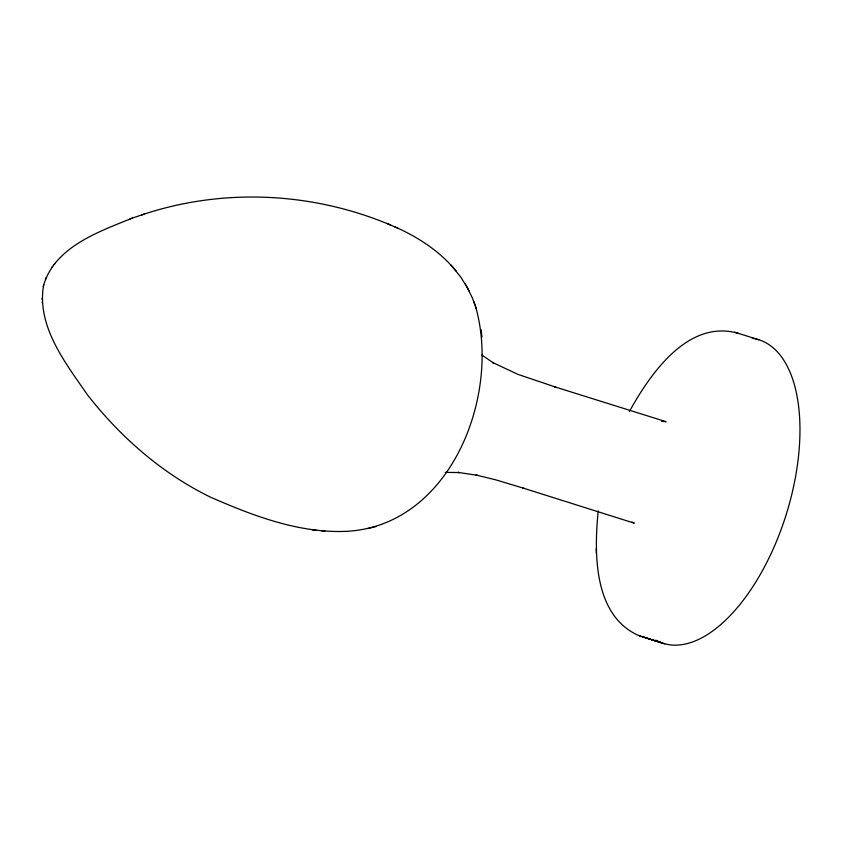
<?xml version="1.0" encoding="UTF-8"?>
<svg xmlns="http://www.w3.org/2000/svg" width="842" height="842" viewBox="0 0 842 842"><rect width="100%" height="100%" fill="white"/><g stroke="black" fill="none" stroke-linecap="round" stroke-linejoin="round"><path stroke-width="1.26" d="M598.22 510.894C594.073 552.562 593.105 616.112 639.51 635.878L661.202 642.678L639.51 635.878M43.5 285.785C36.669 326.654 65.834 363.481 87.547 394.93C120.606 437.282 162.19 473.604 210.668 497.243C253.642 516.02 299.584 533.586 347.283 531.291C451.059 525.25 501.274 394.688 475.404 305.972M43.605 285.396C54.688 246.727 99.23 231.603 132.499 218.025M43.289 286.722L43.752 284.722M45.815 278.428L46.163 277.555M45.405 279.449L45.657 278.828M629.29 411.696C649.835 374.501 687.809 318.75 738.329 333.348M51.783 267.398L52.509 266.461M53.993 264.525L54.856 263.388M141.519 214.994C222.341 187.692 312.045 191.892 390.53 225.003M130.036 218.846L144.192 214.1M368.228 528.471L372.017 527.513M372.396 527.418L376.121 526.471M661.644 421.389L666.085 421.705L554.615 386.794L555.846 387.173L518.083 374.427L492.433 362.428L493.686 363.102L481.919 355.082M445.176 472.383L459.395 472.551L457.985 472.404L477.351 475.298L476.035 475.025L495.654 479.803L524.134 488.392M312.193 529.807L316.024 530.207M321.149 530.744L324.938 531.134M734.634 332.201L758.863 339.768M522.903 488.013L634.3 523.166L631.963 522.04M643.204 637.015L664.738 643.814M394.309 226.614C416.39 236.265 437.398 249.569 453.364 267.83M386.973 223.498L397.845 228.119M453.617 268.145L461.006 277.439L467.163 287.396M450.796 264.893L456.143 271.029M467.321 287.69L472.351 297.889L476.446 308.993M465.331 284.091L469.12 290.922M473.951 301.815L475.035 304.941M481.971 337.126L481.098 329.811M42.121 298.257L42.174 299.436M42.279 301.899L42.353 303.33M596.21 548.889L596.399 553.415M752.201 338.252A159.159 78.727 -72.5 0 1 785.586 516.514A159.159 78.727 -72.5 0 1 655.781 640.173"/></g></svg>
